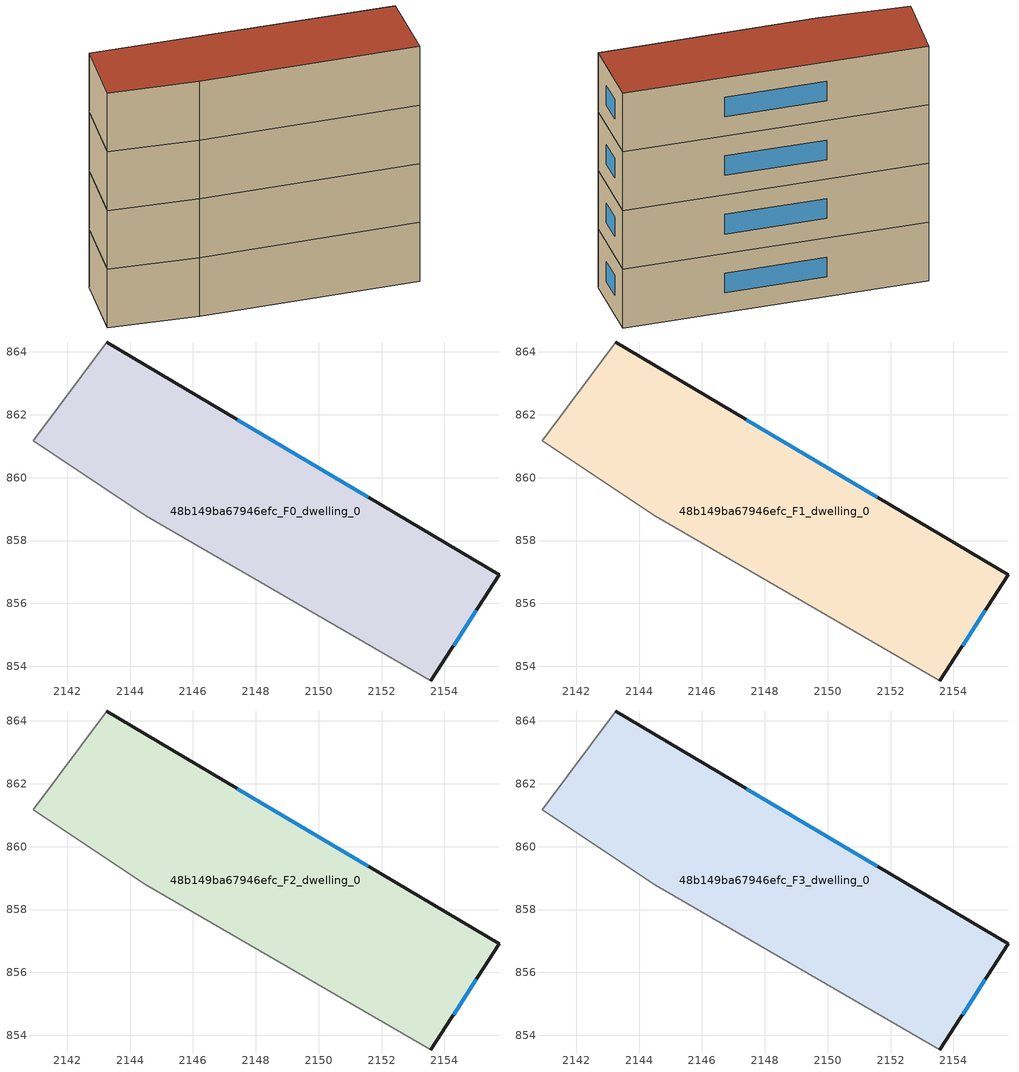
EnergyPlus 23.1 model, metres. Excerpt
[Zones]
48b149ba67946efc_F0_dwelling_0
 floor ground (EU_floor_Construction): 2155.73,856.91 2153.56,853.54 2144.49,858.79 2140.92,861.17 2143.25,864.31 z0
 wall outside (EU_wall_Construction): 2153.56,853.54 2155.73,856.91 2143.25,864.31 z0:3
 wall adiabatic (EU_wall_Construction): 2143.25,864.31 2140.92,861.17 2144.49,858.79 2153.56,853.54 z0:3
 window (EU_Window_Construction): 2154.29,854.66 2155.01,855.79 / 2151.57,859.38 2147.41,861.84 z1:2
48b149ba67946efc_F1_dwelling_0
 floor to 48b149ba67946efc_F0_dwelling_0 (EU_floor_Construction): 2155.73,856.91 2153.56,853.54 2144.49,858.79 2140.92,861.17 2143.25,864.31 z3
 wall outside (EU_wall_Construction): 2153.56,853.54 2155.73,856.91 2143.25,864.31 z3:6
 wall adiabatic (EU_wall_Construction): 2143.25,864.31 2140.92,861.17 2144.49,858.79 2153.56,853.54 z3:6
 window (EU_Window_Construction): 2154.29,854.66 2155.01,855.79 / 2151.57,859.38 2147.41,861.84 z4:5
48b149ba67946efc_F2_dwelling_0
 floor to 48b149ba67946efc_F1_dwelling_0 (EU_floor_Construction): 2155.73,856.91 2153.56,853.54 2144.49,858.79 2140.92,861.17 2143.25,864.31 z6
 wall outside (EU_wall_Construction): 2153.56,853.54 2155.73,856.91 2143.25,864.31 z6:9
 wall adiabatic (EU_wall_Construction): 2143.25,864.31 2140.92,861.17 2144.49,858.79 2153.56,853.54 z6:9
 window (EU_Window_Construction): 2154.29,854.66 2155.01,855.79 / 2151.57,859.38 2147.41,861.84 z7:8
48b149ba67946efc_F3_dwelling_0
 floor to 48b149ba67946efc_F2_dwelling_0 (EU_floor_Construction): 2155.73,856.91 2153.56,853.54 2144.49,858.79 2140.92,861.17 2143.25,864.31 z9
 wall outside (EU_wall_Construction): 2153.56,853.54 2155.73,856.91 2143.25,864.31 z9:12
 wall adiabatic (EU_wall_Construction): 2143.25,864.31 2140.92,861.17 2144.49,858.79 2153.56,853.54 z9:12
 window (EU_Window_Construction): 2154.29,854.66 2155.01,855.79 / 2151.57,859.38 2147.41,861.84 z10:11
 roof outside (EU_roof_Construction): 2153.56,853.54 2155.73,856.91 2143.25,864.31 2140.92,861.17 2144.49,858.79 z12
[Building]
EU S2 Campaign: North Axis=0; Terrain=City; Solar Distribution=FullExterior
[Site:Location]
Bologna: Latitude=44.5; Longitude=11.25; Time Zone=1; Elevation=37
[SizingPeriod:WeatherFileDays]
AnnualSizingPeriod: Begin Month=1; Begin Day of Month=1; End Month=12; End Day of Month=31; Day of Week for Start Day=Monday; Use Weather File Daylight Saving Period=No; Use Weather File Rain and Snow Indicators=No
[MATERIAL]
EU_InternalMass_Material: Roughness=MediumRough; Thickness=0.1; Conductivity=1; Density=1800; Specific Heat=900; Thermal Absorptance=0.9; Solar Absorptance=0.7; Visible Absorptance=0.7
[MATERIAL:NOMASS] Roughness=MediumRough; Thermal Absorptance=0.9; Solar Absorptance=0.7; Visible Absorptance=0.7
Name | Thermal Resistance
EU_wall_NoMass | 0.937881
EU_roof_NoMass | 0.548572
EU_floor_NoMass | 0.71348
[WINDOWMATERIAL:SIMPLEGLAZINGSYSTEM]
EU_Window_SimpleGlazing: UFactor=4.25633; Solar Heat Gain Coefficient=0.85; Visible Transmittance=0.85
[CONSTRUCTION]
EU_wall_Construction: EU_wall_NoMass
EU_roof_Construction: EU_roof_NoMass
EU_floor_Construction: EU_floor_NoMass
EU_Window_Construction: EU_Window_SimpleGlazing
EU_InternalMass_Construction: EU_InternalMass_Material
[ZONE] Type=1; Multiplier=1; Ceiling Height=autocalculate; Volume=177.716; Floor Area=autocalculate; Part of Total Floor Area=Yes
48b149ba67946efc_F0_dwelling_0; 48b149ba67946efc_F1_dwelling_0; 48b149ba67946efc_F2_dwelling_0; 48b149ba67946efc_F3_dwelling_0
[INTERNALMASS] Construction=EU_InternalMass_Construction; Surface Area=59.2384
Name | Zone or ZoneList
48b149ba67946efc_F0_dwelling_0_EU_InternalMass | 48b149ba67946efc_F0_dwelling_0
48b149ba67946efc_F1_dwelling_0_EU_InternalMass | 48b149ba67946efc_F1_dwelling_0
48b149ba67946efc_F2_dwelling_0_EU_InternalMass | 48b149ba67946efc_F2_dwelling_0
48b149ba67946efc_F3_dwelling_0_EU_InternalMass | 48b149ba67946efc_F3_dwelling_0
[OTHEREQUIPMENT] Fuel Type=Electricity; Design Level Calculation Method=Watts/Area; Power per Zone Floor Area=1; Fraction Latent=0; Fraction Radiant=0; Fraction Lost=0; Carbon Dioxide Generation Rate=0; EndUse Subcategory=EU_Step8_InternalGains
Name | Zone or ZoneList or Space or SpaceList | Schedule
EU_Step8_InternalGain_48b149ba67946efc_F0_dwelling_0_f000 | 48b149ba67946efc_F0_dwelling_0 | EU_Step8_GainSchedule_48b149ba67946efc_F0_dwelling_0_f000
EU_Step8_InternalGain_48b149ba67946efc_F1_dwelling_0_f000 | 48b149ba67946efc_F1_dwelling_0 | EU_Step8_GainSchedule_48b149ba67946efc_F1_dwelling_0_f000
EU_Step8_InternalGain_48b149ba67946efc_F2_dwelling_0_f000 | 48b149ba67946efc_F2_dwelling_0 | EU_Step8_GainSchedule_48b149ba67946efc_F2_dwelling_0_f000
EU_Step8_InternalGain_48b149ba67946efc_F3_dwelling_0_f000 | 48b149ba67946efc_F3_dwelling_0 | EU_Step8_GainSchedule_48b149ba67946efc_F3_dwelling_0_f000
[ZONEVENTILATION:DESIGNFLOWRATE] Schedule=EU_AlwaysOn; Design Flow Rate Calculation Method=AirChanges/Hour; Air Changes per Hour=0.687892; Ventilation Type=Natural; Fan Pressure Rise=0; Fan Total Efficiency=1; Constant Term Coefficient=1; Temperature Term Coefficient=0; Velocity Term Coefficient=0; Velocity Squared Term Coefficient=0; Minimum Indoor Temperature=-100; Maximum Indoor Temperature=100; Delta Temperature=-100; Minimum Outdoor Temperature=-100; Maximum Outdoor Temperature=100; Maximum Wind Speed=40
Name | Zone or ZoneList or Space or SpaceList
EU_ConstantAir_48b149ba67946efc_F0_dwelling_0 | 48b149ba67946efc_F0_dwelling_0
EU_ConstantAir_48b149ba67946efc_F1_dwelling_0 | 48b149ba67946efc_F1_dwelling_0
EU_ConstantAir_48b149ba67946efc_F2_dwelling_0 | 48b149ba67946efc_F2_dwelling_0
EU_ConstantAir_48b149ba67946efc_F3_dwelling_0 | 48b149ba67946efc_F3_dwelling_0
[HVACTEMPLATE:THERMOSTAT] Constant Heating Setpoint=20; Constant Cooling Setpoint=50
EU_HeatOnly_48b149ba67946efc_F0_dwelling_0; EU_HeatOnly_48b149ba67946efc_F1_dwelling_0; EU_HeatOnly_48b149ba67946efc_F2_dwelling_0; EU_HeatOnly_48b149ba67946efc_F3_dwelling_0
[HVACTEMPLATE:ZONE:IDEALLOADSAIRSYSTEM] System Availability Schedule=EU_AlwaysOn; Maximum Heating Supply Air Temperature=50; Minimum Cooling Supply Air Temperature=13; Maximum Heating Supply Air Humidity Ratio=0.0156; Minimum Cooling Supply Air Humidity Ratio=0.0077; Heating Limit=NoLimit; Cooling Limit=NoLimit; Heating Availability Schedule=EU_AlwaysOn; Cooling Availability Schedule=EU_CoolingOff; Dehumidification Control Type=ConstantSensibleHeatRatio; Cooling Sensible Heat Ratio=0.7; Dehumidification Setpoint=60; Humidification Control Type=None; Humidification Setpoint=30; Outdoor Air Method=None; Outdoor Air Flow Rate per Person=0.00944; Outdoor Air Flow Rate per Zone Floor Area=0; Outdoor Air Flow Rate per Zone=0; Demand Controlled Ventilation Type=None; Outdoor Air Economizer Type=NoEconomizer; Heat Recovery Type=None; Sensible Heat Recovery Effectiveness=0.7; Latent Heat Recovery Effectiveness=0.65
Name | Template Thermostat
48b149ba67946efc_F0_dwelling_0 | EU_HeatOnly_48b149ba67946efc_F0_dwelling_0
48b149ba67946efc_F1_dwelling_0 | EU_HeatOnly_48b149ba67946efc_F1_dwelling_0
48b149ba67946efc_F2_dwelling_0 | EU_HeatOnly_48b149ba67946efc_F2_dwelling_0
48b149ba67946efc_F3_dwelling_0 | EU_HeatOnly_48b149ba67946efc_F3_dwelling_0
[SIZING:ZONE] Zone Cooling Design Supply Air Temperature Input Method=SupplyAirTemperature; Zone Cooling Design Supply Air Temperature=13; Zone Heating Design Supply Air Temperature Input Method=SupplyAirTemperature; Zone Heating Design Supply Air Temperature=50; Zone Cooling Design Supply Air Humidity Ratio=0.008; Zone Heating Design Supply Air Humidity Ratio=0.008; Cooling Design Air Flow Method=DesignDay; Cooling Design Air Flow Rate=0; Cooling Minimum Air Flow per Zone Floor Area=0.000762; Cooling Minimum Air Flow=0; Cooling Minimum Air Flow Fraction=0.2; Heating Design Air Flow Method=DesignDay; Heating Design Air Flow Rate=0; Heating Maximum Air Flow per Zone Floor Area=0.002032; Heating Maximum Air Flow=0.141576; Heating Maximum Air Flow Fraction=0.3; Account for Dedicated Outdoor Air System=No; Dedicated Outdoor Air System Control Strategy=NeutralSupplyAir; Dedicated Outdoor Air Low Setpoint Temperature for Design=autosize; Dedicated Outdoor Air High Setpoint Temperature for Design=autosize; Zone Load Sizing Method=Sensible Load Only No Latent Load; Zone Latent Cooling Design Supply Air Humidity Ratio Input Method=HumidityRatioDifference; Zone Cooling Design Supply Air Humidity Ratio Difference=0.005; Zone Latent Heating Design Supply Air Humidity Ratio Input Method=HumidityRatioDifference; Zone Humidification Design Supply Air Humidity Ratio Difference=0.005
48b149ba67946efc_F0_dwelling_0; 48b149ba67946efc_F1_dwelling_0; 48b149ba67946efc_F2_dwelling_0; 48b149ba67946efc_F3_dwelling_0
[SCHEDULE:CONSTANT]
Name | Hourly Value
EU_AlwaysOn | 1
EU_CoolingOff | 0
[SCHEDULE:FILE] Column Number=1; Rows to Skip at Top=0; Number of Hours of Data=8760; Column Separator=Comma; Interpolate to Timestep=No; Minutes per Item=60; Adjust Schedule for Daylight Savings=Yes
Name | File
EU_Step8_GainSchedule_48b149ba67946efc_F0_dwelling_0_f000 | ../../schedules/48b149ba67946efc/48b149ba67946efc_F0_dwelling_0_f000_gain.csv
EU_Step8_GainSchedule_48b149ba67946efc_F1_dwelling_0_f000 | ../../schedules/48b149ba67946efc/48b149ba67946efc_F1_dwelling_0_f000_gain.csv
EU_Step8_GainSchedule_48b149ba67946efc_F2_dwelling_0_f000 | ../../schedules/48b149ba67946efc/48b149ba67946efc_F2_dwelling_0_f000_gain.csv
EU_Step8_GainSchedule_48b149ba67946efc_F3_dwelling_0_f000 | ../../schedules/48b149ba67946efc/48b149ba67946efc_F3_dwelling_0_f000_gain.csv
